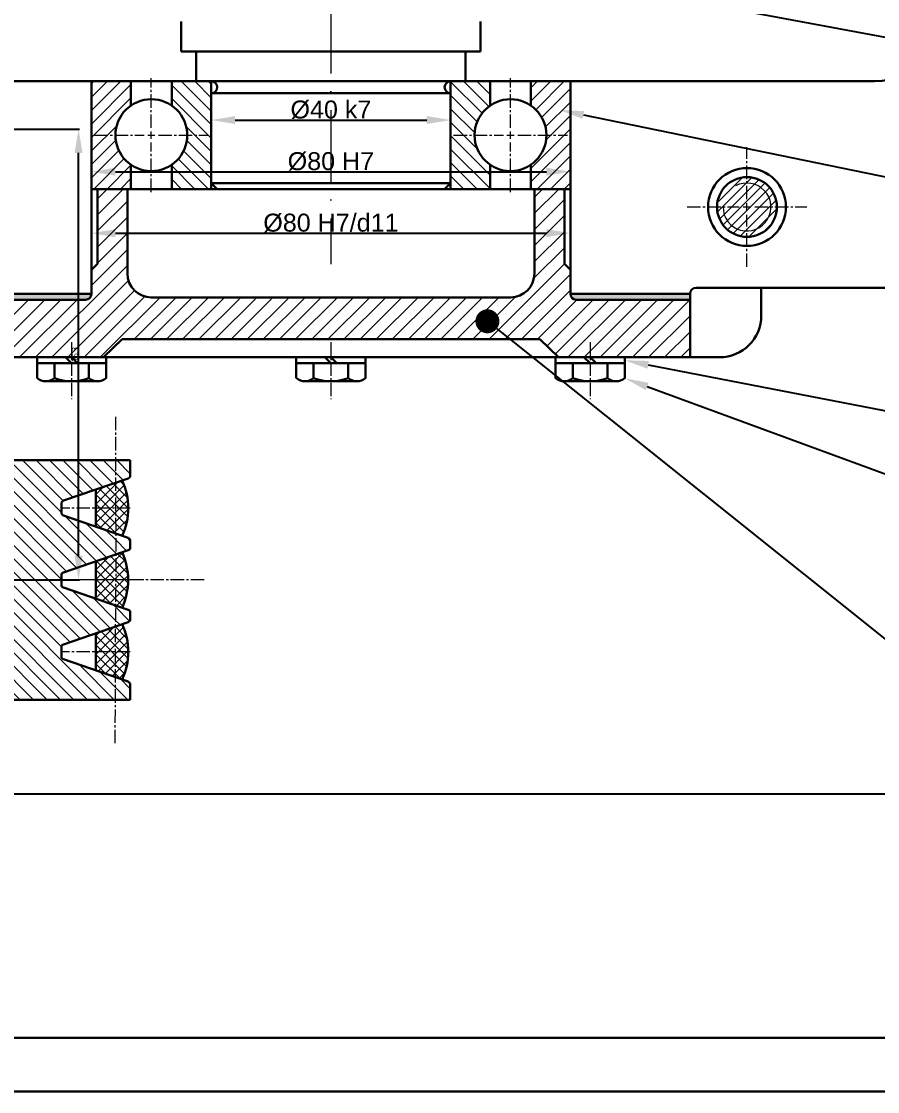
# Model space of a CAD drawing. Header units: millimetres. Extents: x -1 to 1843, y 0 to 1207.
# Drawn here: x 317.1 to 460.1, y 0.4 to 179.1 of the extents above; entities that cross this region are included whole.
import ezdxf
from ezdxf import colors
from ezdxf.entities.mleader import LeaderData, LeaderLine
from ezdxf.math import Vec2, Vec3

# ---------------------------------------------------------------- set-up
doc = ezdxf.new("R2010")
doc.units = ezdxf.units.MM
doc.linetypes.add('ACAD_ISO10W100', pattern=[18, 12, -3, 0, -3])
doc.linetypes.add('CENTER2', pattern=[1.125, 0.75, -0.125, 0.125, -0.125])
doc.layers.get('0').update_dxf_attribs({"lineweight": 30})
for name, color, linetype, lineweight in [('Axe', 7, 'ACAD_ISO10W100', 13), ('Axe mici', 7, 'CENTER2', 13), ('Hasuri', 7, 'Continuous', 13), ('Thick', 7, 'Continuous', 30), ('Thin', 7, 'Continuous', 13)]:
    doc.layers.add(name, color=color, linetype=linetype, lineweight=lineweight)
doc.styles.get("Standard").update_dxf_attribs({"font": 'isocp.shx'})
doc.dimstyles.get("Standard").update_dxf_attribs({"dimtxt": 1, "dimasz": 4, "dimexe": 0.18, "dimexo": 0.0625, "dimgap": 0.09, "dimtad": 1, "dimtoh": 1, "dimdec": 1, "dimzin": 0, "dimdsep": 46, "dimtxsty": 'Standard', "dimcen": 0.09, "dimadec": 0, "dimazin": 0, "dimtfac": 1, "dimtdec": 1, "dimtofl": 0, "dimtmove": 0, "dimatfit": 3, "dimfxl": 1, "dimtolj": 1, "dimtzin": 0, "dimarcsym": 1})
pattern_1 = [(135, (-192.2446, -426.3605), (-1.122532, -1.122532), [])]

# ---------------------------------------------------------------- blocks, each defined once
blk = doc.blocks.new('*U3')
at = {"layer": 'Hasuri', "color": 0, "linetype": 'CENTER2', "ltscale": 3, "transparency": 16777216}
for p, q in [((0, 1.2), (0, 9.5)), ((-9.5, 0), (-1.2, 0)), ((1.2, 0), (9.5, 0)), ((0, -9.5), (0, -1.2))]:
    blk.add_line(p, q, dxfattribs=at)
at = {"layer": 'Hasuri', "color": 0, "linetype": 'Continuous', "ltscale": 3, "transparency": 16777216}
for p, q in [((-0.6, 0), (0.6, 0)), ((0, -0.6), (0, 0.6))]:
    blk.add_line(p, q, dxfattribs=at)
blk = doc.blocks.new('*U4')
at = {"layer": 'Hasuri', "color": 0, "linetype": 'CENTER2', "ltscale": 3, "transparency": 16777216}
for p, q in [((0, 1.2), (0, 9.5)), ((-9.5, 0), (-1.2, 0)), ((1.2, 0), (9.5, 0)), ((0, -9.5), (0, -1.2))]:
    blk.add_line(p, q, dxfattribs=at)
at = {"layer": 'Hasuri', "color": 0, "linetype": 'Continuous', "ltscale": 3, "transparency": 16777216}
for p, q in [((-0.6, 0), (0.6, 0)), ((0, -0.6), (0, 0.6))]:
    blk.add_line(p, q, dxfattribs=at)
blk = doc.blocks.new('*U12')
at = {"layer": 'Axe', "color": 0, "linetype": 'CENTER2', "ltscale": 3, "transparency": 16777216}
for p, q in [((0, 1.3), (0, 10)), ((-10, 0), (-1.3, 0)), ((1.3, 0), (10, 0)), ((0, -10), (0, -1.3))]:
    blk.add_line(p, q, dxfattribs=at)
at = {"layer": 'Axe', "color": 0, "linetype": 'Continuous', "ltscale": 3, "transparency": 16777216}
for p, q in [((-0.65, 0), (0.65, 0)), ((0, -0.65), (0, 0.65))]:
    blk.add_line(p, q, dxfattribs=at)
blk = doc.blocks.new('*U50')
at = {"layer": 'Axe', "color": 0, "linetype": 'CENTER2', "ltscale": 3, "transparency": 16777216}
blk.add_line((0, 4.75), (0, -4.75), dxfattribs=at)
blk = doc.blocks.new('*U59')
at = {"layer": 'Axe', "color": 0, "linetype": 'CENTER2', "ltscale": 3, "transparency": 16777216}
blk.add_line((107.76, 0), (-84.68, 0), dxfattribs=at)
blk = doc.blocks.new('*D67')
at = {"layer": 'Defpoints', "color": 0, "transparency": 16777216}
for p in [(377.54, 381.62), (575.6, 381.62), (246.45, 50.14)]:
    blk.add_point(p, dxfattribs=at)
at = {"layer": 'Thin', "color": 0, "lineweight": -2, "transparency": 16777216}
for p, q in [((377.6, 381.62), (575.78, 381.62)), ((575.6, 54.14), (575.6, 377.62)), ((246.51, 50.14), (575.78, 50.14))]:
    blk.add_line(p, q, dxfattribs=at)
at = {"layer": 'Thin', "color": 0, "transparency": 16777216}
for points in [[(574.93, 377.62), (576.26, 377.62), (575.6, 381.62)], [(574.93, 54.14), (576.26, 54.14), (575.6, 50.14)]]:
    blk.add_solid(points, dxfattribs=at)
at = {"layer": 'Thin', "color": 0, "transparency": 16777216, "insert": (570.4, 215.88), "char_height": 10, "attachment_point": 5, "rotation": 90}
blk.add_mtext('\\A1;{\\fArial|b0|i0|c0|p34;331.5}', dxfattribs=at)
blk = doc.blocks.new('_Dot')
at = {"color": 0, "linetype": 'ByBlock', "lineweight": -2}
blk.add_line((-0.5, 0), (-1, 0), dxfattribs=at)
at = {"color": 0, "linetype": 'ByBlock', "const_width": 0.5}
blk.add_lwpolyline([(-0.25, 0, 1), (0.25, 0, 1)], format="xyb", close=True, dxfattribs=at)
blk = doc.blocks.new('*D88')
at = {"layer": 'Defpoints', "color": 0, "transparency": 16777216}
for p in [(348.76, 162.66), (388.76, 162.66), (388.76, 162.66)]:
    blk.add_point(p, dxfattribs=at)
at = {"layer": 'Thin', "color": 0, "lineweight": -2, "transparency": 16777216}
for p, q in [((348.76, 162.73), (348.76, 162.84)), ((388.76, 162.73), (388.76, 162.84)), ((352.76, 162.66), (384.76, 162.66))]:
    blk.add_line(p, q, dxfattribs=at)
at = {"layer": 'Thin', "color": 0, "transparency": 16777216}
for points in [[(352.76, 163.33), (352.76, 162), (348.76, 162.66)], [(384.76, 163.33), (384.76, 162), (388.76, 162.66)]]:
    blk.add_solid(points, dxfattribs=at)
at = {"layer": 'Thin', "color": 0, "transparency": 16777216, "insert": (368.76, 164.37), "char_height": 1, "attachment_point": 5}
blk.add_mtext('\\A1;{\\fArial|b0|i0|c0|p34;\\H3x;%%C40 k7}', dxfattribs=at)
blk = doc.blocks.new('*D89')
at = {"layer": 'Defpoints', "color": 0, "transparency": 16777216}
for p in [(328.76, 154.04), (408.76, 154.04), (408.76, 154.04)]:
    blk.add_point(p, dxfattribs=at)
at = {"layer": 'Thin', "color": 0, "lineweight": -2, "transparency": 16777216}
for p, q in [((328.76, 154.1), (328.76, 154.22)), ((332.76, 154.04), (404.76, 154.04)), ((408.76, 154.1), (408.76, 154.22))]:
    blk.add_line(p, q, dxfattribs=at)
at = {"layer": 'Thin', "color": 0, "transparency": 16777216}
for points in [[(332.76, 154.7), (332.76, 153.37), (328.76, 154.04)], [(404.76, 154.7), (404.76, 153.37), (408.76, 154.04)]]:
    blk.add_solid(points, dxfattribs=at)
at = {"layer": 'Thin', "color": 0, "transparency": 16777216, "insert": (368.76, 155.74), "char_height": 1, "attachment_point": 5}
blk.add_mtext('\\A1;{\\fArial|b0|i0|c0|p34;\\H3x;%%C80 H7}', dxfattribs=at)
blk = doc.blocks.new('*D90')
at = {"layer": 'Defpoints', "color": 0, "transparency": 16777216}
for p in [(408.76, 143.77), (328.76, 137.64), (408.76, 137.64)]:
    blk.add_point(p, dxfattribs=at)
at = {"layer": 'Thin', "color": 0, "lineweight": -2, "transparency": 16777216}
for p, q in [((328.76, 137.7), (328.76, 143.95)), ((332.76, 143.77), (404.76, 143.77)), ((408.76, 137.7), (408.76, 143.95))]:
    blk.add_line(p, q, dxfattribs=at)
at = {"layer": 'Thin', "color": 0, "transparency": 16777216}
for points in [[(332.76, 144.43), (332.76, 143.1), (328.76, 143.77)], [(404.76, 144.43), (404.76, 143.1), (408.76, 143.77)]]:
    blk.add_solid(points, dxfattribs=at)
at = {"layer": 'Thin', "color": 0, "transparency": 16777216, "insert": (368.76, 145.47), "char_height": 1, "attachment_point": 5}
blk.add_mtext('\\A1;{\\fArial|b0|i0|c0|p34;\\H3x;%%C80 H7/d11}', dxfattribs=at)
blk = doc.blocks.new('*U91')
at = {"layer": 'Axe', "color": 0, "linetype": 'CENTER2', "ltscale": 3, "transparency": 16777216}
blk.add_line((0, 4.75), (0, -4.75), dxfattribs=at)
blk = doc.blocks.new('*U92')
at = {"layer": 'Axe', "color": 0, "linetype": 'CENTER2', "ltscale": 3, "transparency": 16777216}
blk.add_line((0, 4.75), (0, -4.75), dxfattribs=at)
blk = doc.blocks.new('*D138')
at = {"layer": 'Defpoints', "color": 0, "transparency": 16777216}
for p in [(243.76, 161.16), (326.6, 161.16), (285.18, 85.88)]:
    blk.add_point(p, dxfattribs=at)
at = {"layer": 'Thin', "color": 0, "lineweight": -2, "transparency": 16777216}
for p, q in [((243.82, 161.16), (326.78, 161.16)), ((326.6, 89.88), (326.6, 157.16)), ((285.24, 85.88), (326.78, 85.88))]:
    blk.add_line(p, q, dxfattribs=at)
at = {"layer": 'Thin', "color": 0, "transparency": 16777216}
for points in [[(325.94, 157.16), (327.27, 157.16), (326.6, 161.16)], [(325.94, 89.88), (327.27, 89.88), (326.6, 85.88)]]:
    blk.add_solid(points, dxfattribs=at)
at = {"layer": 'Thin', "color": 0, "transparency": 16777216, "insert": (326.01, 123.52), "char_height": 1, "attachment_point": 5, "rotation": 90}
blk.add_mtext('\\A1;75.3', dxfattribs=at)

msp = doc.modelspace()

# ---------------------------------------------------------------- hatches: boundary and pattern name
at = {"layer": 'Hasuri', "transparency": 33554687}
h = msp.add_hatch(dxfattribs=at)
h.set_pattern_fill('ANSI31', color=256, scale=0.6, angle=90)
h.paths.add_polyline_path([(340.76, 285.24), (348.76, 285.24), (348.76, 288.24), (342.76, 288.24), (330.76, 288.24), (327.48, 285.24), (308.76, 285.24), (308.76, 275.64), (327.76, 275.64, -0.414214), (328.76, 274.64), (328.76, 270.64), (329.73, 269.61), (329.73, 257.14), (334.76, 257.16), (334.76, 275.24, -0.414214), (335.76, 276.24), (338.71, 276.24), (339.76, 277.24), (339.76, 284.24, -0.414214)])
h.paths.add_polyline_path([(220.26, 129.44), (220.26, 135.44), (219.14, 136.44), (218.41, 136.44, -0.414214), (217.41, 137.44), (217.41, 153.14), (213.77, 153.14), (213.77, 138.62), (212.77, 137.64), (212.77, 133.64, -0.414214), (211.77, 132.64), (197.76, 132.64), (197.76, 125.44), (211.19, 125.44), (214.26, 122.44), (228.76, 122.44), (228.76, 128.44), (221.26, 128.44, -0.414214)])
h.paths.add_polyline_path([(289.76, 132.64), (275.74, 132.64, -0.414214), (274.74, 133.64), (274.74, 137.64), (273.74, 138.62), (273.74, 153.14), (270.11, 153.14), (270.11, 137.44, -0.414214), (269.11, 136.44), (268.37, 136.44), (267.26, 135.44), (267.26, 129.44, -0.414214), (266.26, 128.44), (258.76, 128.44), (258.76, 122.44), (264.77, 122.44), (273.26, 122.44), (276.32, 125.44), (289.76, 125.44)])
h = msp.add_hatch(color=256, dxfattribs=at)
h.dxf.hatch_style = 1
h.paths.add_polyline_path([(211.75, 275.64), (209.75, 275.64), (197.74, 275.64), (197.74, 274.64), (212.75, 274.64, 0.414677)])
h.paths.add_polyline_path([(289.77, 275.64), (277.77, 275.64), (275.77, 275.64, 0.414677), (274.77, 274.64), (289.77, 274.64)])
h.paths.add_polyline_path([(327.76, 275.64), (308.76, 275.64), (308.76, 274.64), (328.76, 274.64, 0.414214)])
h.paths.add_polyline_path([(428.76, 275.64), (409.76, 275.64, 0.414214), (408.76, 274.64), (428.76, 274.64)])
h.paths.add_polyline_path([(212.77, 133.64), (197.76, 133.64), (197.76, 132.64), (211.77, 132.64, 0.414214)])
h.paths.add_polyline_path([(289.76, 133.64), (274.74, 133.64, 0.414214), (275.74, 132.64), (289.76, 132.64)])
h.paths.add_polyline_path([(328.76, 133.64), (308.76, 133.64), (308.76, 133.64), (308.76, 132.64), (327.76, 132.64, 0.414214)])
h.paths.add_polyline_path([(428.76, 133.64), (408.76, 133.64, 0.414214), (409.75, 132.64), (428.76, 132.64)])
h = msp.add_hatch(dxfattribs=at)
h.set_pattern_fill('ANSI31', color=256, scale=0.35)
h.set_pattern_definition([(45, (-192.2446, -426.3605), (-0.7857724, 0.7857724), [])])
h.paths.add_polyline_path([(183.26, 260.14, 1), (193.26, 260.14, 1)])
h.paths.add_polyline_path([(304.26, 260.14, 1), (294.26, 260.14, 1)])
h.paths.add_polyline_path([(183.26, 148.14, 1), (193.26, 148.14, 1)])
h.paths.add_polyline_path([(304.26, 148.14, 1), (294.26, 148.14, 1)])
h.paths.add_polyline_path([(433.26, 260.14, 1), (443.26, 260.14, 1)])
h.paths.add_polyline_path([(443.26, 148.14, 1), (433.26, 148.14, 1)])
h = msp.add_hatch(dxfattribs=at)
h.set_pattern_fill('ANSI31', color=256, scale=0.5)
h.set_pattern_definition([(45, (-192.2446, -426.3605), (-1.122532, 1.122532), [])])
h.paths.add_polyline_path([(335.36, 169.16), (328.76, 169.14), (328.76, 151.14), (335.36, 151.14), (335.36, 155.2, -0.246926), (332.76, 160.14, -0.246926), (335.36, 165.08)])
h.paths.add_polyline_path([(408.76, 169.14), (402.16, 169.16), (402.16, 165.08, -0.246926), (404.76, 160.14, -0.246926), (402.16, 155.2), (402.16, 151.14), (408.76, 151.14)])
h = msp.add_hatch(dxfattribs=at)
h.set_pattern_fill('ANSI31', color=256, scale=0.5, angle=90)
h.set_pattern_definition(pattern_1)
h.paths.add_polyline_path([(348.76, 167.14), (348.76, 169.14), (342.16, 169.14), (342.16, 165.08, -0.246928), (344.76, 160.14, -0.246928), (342.16, 155.2), (342.16, 151.14), (348.76, 151.14), (348.76, 152.14)])
h.paths.add_polyline_path([(395.36, 169.14), (388.76, 169.14), (388.76, 167.14), (388.76, 152.14), (388.76, 151.14), (395.36, 151.14), (395.36, 155.2, -0.246928), (392.76, 160.14, -0.246928), (395.36, 165.08)])
h = msp.add_hatch(dxfattribs=at)
h.set_pattern_fill('ANSI31', color=256, scale=0.6)
h.set_pattern_definition([(45, (-192.2446, -426.3605), (-1.3470384, 1.3470384), [])])
h.paths.add_polyline_path([(428.76, 132.64), (409.75, 132.64, -0.414214), (408.76, 133.64), (408.76, 136.64), (408.76, 137.64), (407.76, 138.66), (407.76, 151.14), (402.76, 151.14), (402.76, 137.04, -0.414214), (398.76, 133.04), (368.76, 133.04), (338.76, 133.04, -0.414214), (334.76, 137.04), (334.76, 151.14), (329.76, 151.14), (329.76, 138.66), (328.76, 137.64), (328.76, 136.64), (328.76, 133.64, -0.414214), (327.76, 132.64), (308.76, 132.64), (308.76, 123.04), (319.68, 123.04), (330.76, 123.04), (333.87, 126.04), (368.76, 126.04), (403.64, 126.04), (406.76, 123.04), (428.76, 123.04)])
h = msp.add_hatch(dxfattribs=at)
h.set_pattern_fill('ANSI31', color=256, scale=0.5, angle=90)
h.set_pattern_definition(pattern_1)
h.paths.add_polyline_path([(176.4, 104.96, 0.391283), (175.4, 105.88), (154.73, 105.88), (154.72, 102.13), (163.42, 99.13, -0.320103), (163.75, 98.66), (163.75, 97.1, -0.320103), (163.42, 96.63), (154.69, 93.63), (154.68, 90.14), (163.42, 87.13, -0.320103), (163.75, 86.66), (163.75, 85.88), (183.94, 85.88), (183.94, 91.88), (180.21, 91.88, -0.391283), (177.22, 94.64)])
h.paths.add_polyline_path([(183.94, 85.88), (163.75, 85.88), (163.75, 85.1, -0.320103), (163.42, 84.63), (154.68, 81.62), (154.69, 78.14), (163.42, 75.13, -0.320103), (163.75, 74.66), (163.75, 73.1, -0.320103), (163.42, 72.63), (154.72, 69.64), (154.73, 65.88), (175.4, 65.88, 0.391283), (176.4, 66.8), (177.22, 77.12, -0.391283), (180.21, 79.88), (183.94, 79.88)])
h.paths.add_polyline_path([(229.77, 85.88), (217.94, 85.88), (217.94, 79.88), (223.14, 79.88, -0.414214), (226.14, 76.88), (226.14, 60.62), (228.14, 58.62), (229.77, 58.62), (229.77, 70.14)])
h.paths.add_polyline_path([(229.77, 110.14), (229.77, 113.14), (228.14, 113.14), (226.14, 111.14), (226.14, 94.88, -0.414214), (223.14, 91.88), (217.94, 91.88), (217.94, 85.88), (229.77, 85.88)])
h.paths.add_polyline_path([(332.81, 93.58), (324.08, 96.59, -0.320103), (323.75, 97.06), (323.75, 98.62, -0.320103), (324.09, 99.09), (332.78, 102.08), (332.77, 105.84), (312.1, 105.85, 0.391283), (311.1, 104.93), (310.28, 94.61, -0.391283), (307.29, 91.85), (303.56, 91.85), (303.55, 85.85), (303.55, 79.85), (307.29, 79.85, -0.391283), (310.27, 77.08), (311.09, 66.77, 0.391283), (312.08, 65.85), (332.75, 65.84), (332.77, 69.59), (324.07, 72.59, -0.320103), (323.74, 73.06), (323.74, 74.62, -0.320103), (324.07, 75.09), (332.8, 78.09), (332.81, 81.58), (324.08, 84.59, -0.320103), (323.74, 85.06), (323.74, 85.84), (323.74, 86.62, -0.320103), (324.08, 87.09), (332.81, 90.1)])
h = msp.add_hatch(dxfattribs=at)
h.set_pattern_fill('ANSI31', color=256, scale=0.5, angle=90)
h.set_pattern_definition(pattern_1)
h.paths.add_polyline_path([(335.25, 105.84), (332.77, 105.84), (332.78, 102.08), (334.91, 102.81, 0.320103), (335.25, 103.29)])
h.paths.add_polyline_path([(335.25, 92.38, 0.320103), (334.91, 92.86), (332.81, 93.58), (332.81, 90.1), (334.91, 90.81, 0.320103), (335.24, 91.29)])
h.paths.add_polyline_path([(335.24, 80.38, 0.320103), (334.9, 80.86), (332.81, 81.58), (332.8, 78.09), (334.9, 78.81, 0.320103), (335.24, 79.29)])
h.paths.add_polyline_path([(335.23, 68.38, 0.320103), (334.9, 68.86), (332.77, 69.59), (332.75, 65.84), (335.23, 65.84)])
h.paths.add_polyline_path([(154.73, 105.88), (152.25, 105.88), (152.25, 103.33, 0.320103), (152.59, 102.86), (154.72, 102.13)])
h.paths.add_polyline_path([(154.69, 93.63), (152.59, 92.9, 0.320103), (152.25, 92.43), (152.25, 91.33, 0.320103), (152.59, 90.86), (154.68, 90.14)])
h.paths.add_polyline_path([(154.68, 81.62), (152.59, 80.9, 0.320103), (152.25, 80.43), (152.25, 79.33, 0.320103), (152.59, 78.86), (154.69, 78.14)])
h.paths.add_polyline_path([(154.72, 69.64), (152.59, 68.9, 0.320103), (152.25, 68.43), (152.25, 65.88), (154.73, 65.88)])
h = msp.add_hatch(dxfattribs=at)
h.set_pattern_fill('ANSI37', color=256, scale=0.35, angle=90)
h.set_pattern_definition([(135, (-192.2446, -426.3605), (-0.7857724, -0.7857724), []), (225, (-192.2446, -426.3605), (0.7857724, -0.7857724), [])])
h.paths.add_polyline_path([(332.78, 102.08), (329.5, 100.95), (329.5, 97.84), (332.79, 97.84)])
h.paths.add_polyline_path([(333.89, 102.46), (332.78, 102.08), (332.79, 97.84), (334.91, 97.84, 0.109687)])
h.paths.add_polyline_path([(332.79, 97.84), (329.5, 97.84), (329.5, 94.72), (332.81, 93.58)])
h.paths.add_polyline_path([(334.91, 97.84), (332.79, 97.84), (332.81, 93.58), (333.89, 93.21, 0.1097)])
h.paths.add_polyline_path([(332.81, 90.1), (329.49, 88.95), (329.49, 85.84), (332.83, 85.84)])
h.paths.add_polyline_path([(333.89, 90.46), (332.81, 90.1), (332.83, 85.84), (334.9, 85.84, 0.10809)])
h.paths.add_polyline_path([(332.83, 85.84), (329.49, 85.84), (329.49, 82.72), (332.81, 81.58)])
h.paths.add_polyline_path([(334.9, 85.84), (332.83, 85.84), (332.81, 81.58), (333.89, 81.21, 0.108104)])
h.paths.add_polyline_path([(332.8, 78.09), (329.49, 76.95), (329.49, 73.84), (332.78, 73.84)])
h.paths.add_polyline_path([(333.89, 78.47), (332.8, 78.09), (332.78, 73.84), (334.91, 73.84, 0.109779)])
h.paths.add_polyline_path([(332.78, 73.84), (329.49, 73.84), (329.48, 70.72), (332.77, 69.59)])
h.paths.add_polyline_path([(334.91, 73.84), (332.78, 73.84), (332.77, 69.59), (333.89, 69.21, 0.109792)])
at = {"layer": 'Thin', "transparency": 33554687}
h = msp.add_hatch(dxfattribs=at)
h.set_pattern_fill('ANSI31', color=256, scale=0.35)
h.paths.add_polyline_path([(492.58, 229.39), (492.58, 230.39, 0.414214), (487.58, 225.39), (488.58, 225.39, 2.414214)])
h.paths.add_polyline_path([(492.58, 230.39), (492.58, 229.39, -0.414214), (496.58, 225.39), (497.58, 225.39, 0.414214)])
h.paths.add_polyline_path([(497.58, 225.39), (496.58, 225.39, -0.414214), (492.58, 221.39), (492.58, 220.39, 0.414214)])
h.paths.add_polyline_path([(488.58, 225.39), (487.58, 225.39, 0.414214), (492.58, 220.39), (492.58, 221.39, -0.414214)])
h.paths.add_polyline_path([(492.79, 186.89), (492.79, 187.89, 0.414214), (487.79, 182.89), (488.79, 182.89, 2.414214)])
h.paths.add_polyline_path([(492.79, 187.89), (492.79, 186.89, -0.414214), (496.79, 182.89), (497.79, 182.89, 0.414214)])
h.paths.add_polyline_path([(497.79, 182.89), (496.79, 182.89, -0.414214), (492.79, 178.89), (492.79, 177.89, 0.414214)])
h.paths.add_polyline_path([(488.79, 182.89), (487.79, 182.89, 0.414214), (492.79, 177.89), (492.79, 178.89, -0.414214)])
h.paths.add_polyline_path([(160.12, 230.39, 0.414214), (155.12, 225.39), (156.12, 225.39, 2.414214), (160.12, 229.39)])
h.paths.add_polyline_path([(160.12, 230.39), (160.12, 229.39, -0.414214), (164.12, 225.39), (165.12, 225.39, 0.414214)])
h.paths.add_polyline_path([(165.12, 225.39), (164.12, 225.39, -0.414214), (160.12, 221.39), (160.12, 220.39, 0.414214)])
h.paths.add_polyline_path([(156.12, 225.39), (155.12, 225.39, 0.414214), (160.12, 220.39), (160.12, 221.39, -0.414214)])
h.paths.add_polyline_path([(160.36, 187.89, 0.414214), (155.36, 182.89), (156.36, 182.89, 2.414214), (160.36, 186.89)])
h.paths.add_polyline_path([(160.36, 187.89), (160.36, 186.89, -0.414214), (164.36, 182.89), (165.36, 182.89, 0.414214)])
h.paths.add_polyline_path([(165.36, 182.89), (164.36, 182.89, -0.414214), (160.36, 178.89), (160.36, 177.89, 0.414214)])
h.paths.add_polyline_path([(156.36, 182.89), (155.36, 182.89, 0.414214), (160.36, 177.89), (160.36, 178.89, -0.414214)])

# ---------------------------------------------------------------- linework, layer by layer
at = {"lineweight": 30}
for p, q in [((18.47, 9.39), (1174.47, 9.39)), ((-0.53, 0.39), (1183.47, 0.39))]:
    msp.add_line(p, q, dxfattribs=at)
at = {"layer": 'Axe'}
msp.add_line((368.76, 381.54), (368.76, 138.58), dxfattribs=at)
at = {"layer": 'Axe mici', "ltscale": 3}
for p, q in [((332.76, 113.1), (332.83, 85.84)), ((335.25, 97.84), (323.75, 97.84)), ((335.24, 85.84), (323.74, 85.84)), ((332.73, 58.58), (332.83, 85.84)), ((335.24, 73.84), (323.74, 73.84))]:
    msp.add_line(p, q, dxfattribs=at)
at = {"layer": 'Axe mici'}
msp.add_line((335.24, 85.84), (323.74, 85.84), dxfattribs=at)
at = {"layer": 'Hasuri'}
msp.add_line((-0.53, 0.39), (1188.47, 0.39), dxfattribs=at)
at = {"layer": 'Thick'}
for p, q in [((343.76, 179.14), (343.76, 174.14)), ((393.76, 179.14), (393.76, 174.14)), ((343.76, 174.14), (368.76, 174.14)), ((368.76, 174.14), (346.26, 174.14)), ((346.26, 174.14), (346.26, 169.14)), ((393.76, 174.14), (368.76, 174.14)), ((368.76, 174.14), (391.26, 174.14)), ((391.26, 174.14), (391.26, 169.14)), ((274.74, 169.14), (328.76, 169.14)), ((328.76, 169.14), (335.36, 169.16)), ((328.76, 151.14), (328.76, 169.14)), ((335.36, 169.16), (335.36, 165.08)), ((335.36, 169.16), (342.16, 169.14)), ((348.76, 169.14), (342.16, 169.14)), ((342.16, 169.14), (342.16, 165.08)), ((346.26, 169.14), (368.76, 169.14)), ((368.76, 169.14), (348.76, 169.14)), ((348.76, 167.14), (348.76, 169.14)), ((391.26, 169.14), (368.76, 169.14)), ((388.76, 169.14), (395.36, 169.14)), ((388.76, 167.14), (388.76, 169.14)), ((402.16, 169.16), (395.36, 169.14)), ((395.36, 169.14), (395.36, 165.08)), ((408.76, 169.14), (402.16, 169.16)), ((402.16, 169.16), (402.16, 165.08)), ((408.76, 151.14), (408.76, 169.14)), ((408.76, 169.14), (459.58, 169.14)), ((348.76, 167.14), (348.76, 152.14)), ((348.76, 167.14), (388.76, 167.14)), ((388.76, 152.14), (388.76, 167.14)), ((388.76, 167.14), (388.76, 152.14)), ((335.36, 155.2), (335.36, 151.14)), ((342.16, 155.2), (342.16, 151.14)), ((395.36, 155.2), (395.36, 151.14)), ((402.16, 155.2), (402.16, 151.14)), ((348.76, 152.14), (349.76, 151.14)), ((348.76, 152.14), (388.76, 152.14)), ((348.76, 151.14), (348.76, 152.14)), ((388.76, 152.14), (387.76, 151.14)), ((388.76, 151.14), (388.76, 152.14)), ((348.76, 151.14), (328.76, 151.14)), ((328.76, 137.64), (328.76, 151.14)), ((329.76, 151.14), (329.76, 138.66)), ((334.76, 151.14), (334.76, 137.04)), ((348.76, 151.14), (343.76, 151.14)), ((349.76, 151.14), (348.76, 151.14)), ((349.76, 151.14), (368.76, 151.14)), ((368.76, 151.14), (387.76, 151.14)), ((368.76, 151.14), (402.76, 151.14)), ((387.76, 151.14), (388.76, 151.14)), ((388.76, 151.14), (393.76, 151.14)), ((388.76, 151.14), (408.76, 151.14)), ((402.76, 151.14), (402.76, 137.04)), ((407.76, 151.14), (407.76, 138.66)), ((408.76, 137.64), (408.76, 151.14)), ((328.76, 137.64), (329.76, 138.66)), ((328.76, 137.64), (328.76, 136.64)), ((328.76, 136.64), (328.76, 137.64)), ((408.76, 137.64), (407.76, 138.66)), ((408.76, 137.64), (408.76, 136.64)), ((328.76, 133.64), (328.76, 136.64)), ((408.76, 133.64), (408.76, 136.64)), ((429.75, 134.64), (459.58, 134.64)), ((440.65, 130.04), (440.65, 134.64)), ((459.58, 134.64), (471.08, 134.64)), ((328.76, 133.64), (308.76, 133.64)), ((327.76, 132.64), (308.76, 132.64)), ((338.76, 133.04), (368.76, 133.04)), ((398.76, 133.04), (368.76, 133.04)), ((408.76, 133.64), (428.76, 133.64)), ((409.75, 132.64), (428.76, 132.64)), ((428.76, 133.64), (428.76, 133.64)), ((428.76, 123.04), (428.76, 133.64)), ((330.76, 123.04), (333.87, 126.04)), ((333.87, 126.04), (368.76, 126.04)), ((403.64, 126.04), (368.76, 126.04)), ((406.76, 123.04), (403.64, 126.04)), ((319.68, 123.04), (308.76, 123.04)), ((319.68, 122.04), (319.68, 123.04)), ((319.68, 123.04), (428.76, 123.04)), ((319.68, 119.54), (319.68, 122.04)), ((331.23, 122.04), (319.68, 122.04)), ((322.57, 119.54), (322.57, 122.04)), ((325.45, 122.04), (324.43, 123.04)), ((325.45, 123.04), (326.44, 122.04)), ((328.34, 119.54), (328.34, 122.04)), ((331.23, 122.04), (331.23, 123.04)), ((331.23, 119.54), (331.23, 122.04)), ((331.23, 122.04), (331.23, 119.54)), ((362.98, 122.04), (362.98, 123.04)), ((362.98, 119.54), (362.98, 122.04)), ((374.53, 122.04), (362.98, 122.04)), ((365.87, 119.54), (365.87, 122.04)), ((368.76, 122.04), (367.73, 123.04)), ((368.76, 123.04), (369.74, 122.04)), ((371.64, 119.54), (371.64, 122.04)), ((374.53, 122.04), (374.53, 123.04)), ((374.53, 119.54), (374.53, 122.04)), ((374.53, 122.04), (374.53, 119.54)), ((406.28, 122.04), (406.28, 123.04)), ((406.28, 119.54), (406.28, 122.04)), ((417.83, 122.04), (406.28, 122.04)), ((409.17, 119.54), (409.17, 122.04)), ((412.06, 122.04), (411.03, 123.04)), ((412.06, 123.04), (413.04, 122.04)), ((414.94, 119.54), (414.94, 122.04)), ((417.83, 122.04), (417.83, 123.04)), ((417.83, 119.54), (417.83, 122.04)), ((417.83, 122.04), (417.83, 119.54)), ((418.66, 123.04), (433.65, 123.04)), ((325.45, 119.04), (321.12, 119.04)), ((329.78, 119.04), (325.45, 119.04)), ((368.76, 119.04), (364.43, 119.04)), ((373.09, 119.04), (368.76, 119.04)), ((412.06, 119.04), (407.73, 119.04)), ((416.39, 119.04), (412.06, 119.04)), ((335.25, 105.84), (312.1, 105.85)), ((335.25, 105.84), (335.25, 103.29)), ((335.25, 103.29), (335.25, 105.84)), ((335.25, 105.84), (335.25, 103.29)), ((334.91, 102.81), (324.09, 99.09)), ((329.5, 100.95), (329.5, 94.72)), ((323.75, 98.62), (323.75, 97.06)), ((334.91, 92.86), (324.08, 96.59)), ((335.25, 92.38), (335.24, 91.29)), ((335.24, 91.29), (335.25, 92.38)), ((335.25, 92.38), (335.24, 91.29)), ((335.25, 92.38), (335.24, 91.29)), ((334.91, 90.81), (324.08, 87.09)), ((329.49, 88.95), (329.49, 82.72)), ((323.74, 86.62), (323.74, 85.84)), ((323.74, 85.06), (323.74, 85.84)), ((334.9, 80.86), (324.08, 84.59)), ((334.9, 78.81), (324.07, 75.09)), ((335.24, 79.29), (335.24, 80.38)), ((335.24, 80.38), (335.24, 79.29)), ((335.24, 79.29), (335.24, 80.38)), ((335.24, 79.29), (335.24, 80.38)), ((329.49, 76.95), (329.48, 70.72)), ((323.74, 73.06), (323.74, 74.62)), ((334.9, 68.86), (324.07, 72.59)), ((335.23, 65.84), (335.23, 68.38)), ((335.23, 68.38), (335.23, 65.84)), ((335.23, 65.84), (335.23, 68.38)), ((335.23, 65.84), (312.08, 65.85))]:
    msp.add_line(p, q, dxfattribs=at)
for centre, radius in [((338.76, 160.14), 6), ((398.76, 160.14), 6), ((438.26, 148.14), 6.5), ((438.26, 148.14), 5)]:
    msp.add_circle(centre, radius, dxfattribs=at)
for centre, radius, start, end in [((459.58, 181.14), 12, 270, 0), ((348.76, 168.14), 1, 270, 90), ((388.76, 168.14), 1, 90, 270), ((338.76, 137.04), 4, 180, 270), ((398.76, 137.04), 4, 270, 0), ((429.75, 133.64), 0.998, 90, 180), ((327.76, 133.64), 0.998, 270, 0), ((409.75, 133.64), 0.998, 180, 270), ((433.65, 130.04), 7, 270, 0), ((321.12, 121.37), 2.33, 231.7868, 308.2132), ((325.45, 127.62), 8.58, 250.3471, 289.6529), ((329.78, 121.37), 2.33, 231.7868, 308.2132), ((364.43, 121.37), 2.33, 231.7868, 308.2132), ((368.76, 127.62), 8.58, 250.3471, 289.6529), ((373.09, 121.37), 2.33, 231.7868, 308.2132), ((407.73, 121.37), 2.33, 231.7868, 308.2132), ((412.06, 127.62), 8.58, 250.3471, 289.6529), ((416.39, 121.37), 2.33, 231.7868, 308.2132), ((323.98, 97.84), 10.93, 334.9603, 25.0397), ((334.75, 103.29), 0.5, 288.9716, 359.9716), ((324.25, 98.62), 0.5, 108.9716, 179.9716), ((324.25, 97.06), 0.5, 179.9716, 250.9716), ((334.75, 92.38), 0.5, 359.9716, 70.9716), ((334.74, 91.29), 0.5, 288.9716, 359.9716), ((323.81, 85.84), 11.08, 335.3218, 24.6782), ((324.24, 86.62), 0.5, 108.9716, 179.9716), ((324.24, 85.06), 0.5, 179.9716, 250.9716), ((334.74, 80.38), 0.5, 359.9716, 70.9716), ((334.74, 79.29), 0.5, 288.9716, 359.9716), ((323.98, 73.84), 10.93, 334.9615, 25.0409), ((324.24, 74.62), 0.5, 108.9716, 179.9716), ((324.24, 73.06), 0.5, 179.9716, 250.9716), ((334.73, 68.38), 0.5, 359.9716, 70.9716)]:
    msp.add_arc(centre, radius, start, end, dxfattribs=at)
at = {"layer": 'Thin'}
msp.add_arc((438.26, 148.14), 4, 180, 118.3066, dxfattribs=at)

# ---------------------------------------------------------------- block references
at = {"layer": 'Axe', "linetype": 'CENTER2', "ltscale": 3}
for name, p in [('*U12', (438.26, 148.14)), ('*U50', (325.45, 120.79)), ('*U91', (368.76, 120.79)), ('*U92', (412.06, 120.79)), ('*U59', (239.85, 85.88))]:
    msp.add_blockref(name, p, dxfattribs=at)
at = {"layer": 'Hasuri', "linetype": 'CENTER2', "ltscale": 3}
for name, p in [('*U3', (338.76, 160.14)), ('*U4', (398.76, 160.14))]:
    msp.add_blockref(name, p, dxfattribs=at)

# ---------------------------------------------------------------- dimensions: what is measured, and where the dimension line sits
at = {"layer": 'Thin'}
dim = msp.add_linear_dim(base=(575.6, 381.62), p1=(246.45, 50.14), p2=(377.54, 381.62), angle=90, text='{\\fArial|b0|i0|c0|p34;331.5}', dimstyle='Standard', override={"dimtxt": 10}, dxfattribs=at)
dim.commit()
dim.dimension.update_dxf_attribs({"geometry": '*D67', "text_midpoint": (570.4, 215.88)})
for base, p1, p2, text, picture, middle in [((388.76, 162.66), (348.76, 162.66), (388.76, 162.66), '{\\fArial|b0|i0|c0|p34;\\H3x;%%C40 k7}', '*D88', (368.76, 164.37)), ((408.76, 143.77), (328.76, 137.64), (408.76, 137.64), '{\\fArial|b0|i0|c0|p34;\\H3x;%%C80 H7/d11}', '*D90', (368.76, 145.47))]:
    dim = msp.add_linear_dim(base=base, p1=p1, p2=p2, text=text, dimstyle='Standard', dxfattribs=at)
    dim.commit()
    dim.dimension.update_dxf_attribs({"geometry": picture, "text_midpoint": middle})
dim = msp.add_linear_dim(base=(326.6, 161.16), p1=(285.18, 85.88), p2=(243.76, 161.16), angle=90, dimstyle='Standard', dxfattribs=at)
dim.commit()
dim.dimension.update_dxf_attribs({"geometry": '*D138', "text_midpoint": (326.01, 123.52)})
dim = msp.add_linear_dim(base=(408.76, 154.04), p1=(328.76, 154.04), p2=(408.76, 154.04), angle=180, text='{\\fArial|b0|i0|c0|p34;\\H3x;%%C80 H7}', dimstyle='Standard', dxfattribs=at)
dim.commit()
dim.dimension.update_dxf_attribs({"geometry": '*D89', "text_midpoint": (368.76, 155.74)})

# ---------------------------------------------------------------- leaders
at = {"layer": 'Hasuri'}
ml = msp.add_multileader_mtext('Standard', dxfattribs=at)
ml.set_content('15', color=256)
ml.set_leader_properties()
ml.build(insert=Vec2(0, 0))
ml.multileader.update_dxf_attribs({"dogleg_length": 0.36})
ctx = ml.context
ctx.base_point, ctx.char_height, ctx.landing_gap_size, ctx.plane_origin = Vec3(543.43, 161.09), 10, 0.09, Vec3(375.76, 192.62)
notes = []
notes.append((ctx, [(0, (1, 1, 0), (543.07, 161.09), (1, 0), 0.36, [(0, [(375.76, 192.62)], 0, [])])]))
ctx.mtext.insert, ctx.mtext.flow_direction = Vec3(543.52, 166.09), 5
ml = msp.add_multileader_mtext('Standard', dxfattribs=at)
ml.set_content('16', color=256)
ml.set_leader_properties()
ml.build(insert=Vec2(0, 0))
ml.multileader.update_dxf_attribs({"dogleg_length": 0.36})
ctx = ml.context
ctx.base_point, ctx.char_height, ctx.landing_gap_size, ctx.plane_origin = Vec3(543.43, 136.48), 10, 0.09, Vec3(407.01, 164.32)
notes.append((ctx, [(0, (1, 1, 0), (543.07, 136.48), (1, 0), 0.36, [(0, [(407.01, 164.32)], 0, [])])]))
ctx.mtext.insert, ctx.mtext.flow_direction = Vec3(543.52, 141.48), 5
ml = msp.add_multileader_mtext('Standard', dxfattribs=at)
ml.set_content('19', color=256)
ml.set_leader_properties()
ml.set_arrow_properties(name='DOT')
ml.build(insert=Vec2(0, 0))
ml.multileader.update_dxf_attribs({"dogleg_length": 0.36})
ctx = ml.context
ctx.base_point, ctx.char_height, ctx.landing_gap_size, ctx.plane_origin = Vec3(511.57, 36.06), 10, 0.09, Vec3(394.9, 129.05)
notes.append((ctx, [(1, (1, 1, 0), (511.21, 36.06), (1, 0), 0.36, [(0, [(394.9, 129.05)], 0, [])])]))
ctx.mtext.insert, ctx.mtext.flow_direction = Vec3(511.66, 41.06), 5
ml = msp.add_multileader_mtext('Standard', dxfattribs=at)
ml.set_content('17', color=256)
ml.set_leader_properties()
ml.build(insert=Vec2(0, 0))
ml.multileader.update_dxf_attribs({"dogleg_length": 0.36})
ctx = ml.context
ctx.base_point, ctx.char_height, ctx.landing_gap_size, ctx.plane_origin = Vec3(543.43, 98.34), 10, 0.09, Vec3(417.83, 122.54)
notes.append((ctx, [(0, (1, 1, 0), (543.07, 98.34), (1, 0), 0.36, [(0, [(417.83, 122.54)], 0, [])])]))
ctx.mtext.insert, ctx.mtext.flow_direction = Vec3(543.52, 103.34), 5
ml = msp.add_multileader_mtext('Standard', dxfattribs=at)
ml.set_content('18', color=256)
ml.set_leader_properties()
ml.build(insert=Vec2(0, 0))
ml.multileader.update_dxf_attribs({"dogleg_length": 0.36})
ctx = ml.context
ctx.base_point, ctx.char_height, ctx.landing_gap_size, ctx.plane_origin = Vec3(543.43, 73.54), 10, 0.09, Vec3(417.83, 119.54)
notes.append((ctx, [(0, (1, 1, 0), (543.07, 73.54), (1, 0), 0.36, [(0, [(417.83, 119.54)], 0, [])])]))
ctx.mtext.insert, ctx.mtext.flow_direction = Vec3(543.52, 78.54), 5
for ctx, leaders in notes:
    for number, flags, end, landing, length, lines in leaders:
        leader = LeaderData()
        leader.index, (leader.has_last_leader_line, leader.has_dogleg_vector, leader.attachment_direction) = number, flags
        leader.last_leader_point, leader.dogleg_vector, leader.dogleg_length = Vec3(end), Vec3(landing), length
        for number, points, colour, breaks in lines:
            line = LeaderLine()
            line.index, line.vertices, line.color, line.breaks = number, Vec3.list(points), colors.encode_raw_color(colour), breaks
            leader.lines.append(line)
        ctx.leaders.append(leader)

doc.saveas('drawing.dxf')
